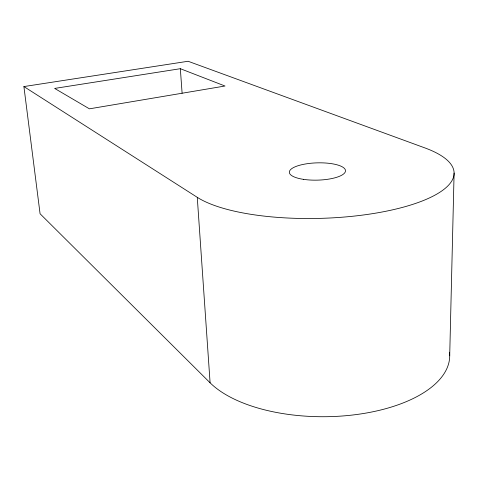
<?xml version="1.0" encoding="UTF-8"?>
<svg xmlns="http://www.w3.org/2000/svg" width="478" height="478" viewBox="0 0 478 478"><rect width="100%" height="100%" fill="white"/><g stroke="black" fill="none" stroke-linecap="round" stroke-linejoin="round"><path stroke-width="0.72" d="M449.702 355.775L454.1 173.066M180.337 68.701L54.653 88.424L89.416 108.829L225.007 86.016L180.337 68.701L182.106 93.216M23.9 86.566L188.087 61.262L424.888 147.911A134.802 41.807 -1.6 0 1 390.251 210.35A134.802 41.807 -1.6 0 1 197.265 197.33L23.9 86.566L40.074 213.756L210.093 382.8A126.061 60.64 -0.2 0 0 355.208 414.701A126.061 60.64 -0.2 0 0 449.499 352.244M197.265 197.33L210.093 382.8M303.494 179.352A28.083 8.64 -1.6 0 0 345.498 170.736A28.083 8.64 -1.6 0 0 303.285 164.384A28.083 8.64 -1.6 0 0 303.494 179.352"/></g></svg>
